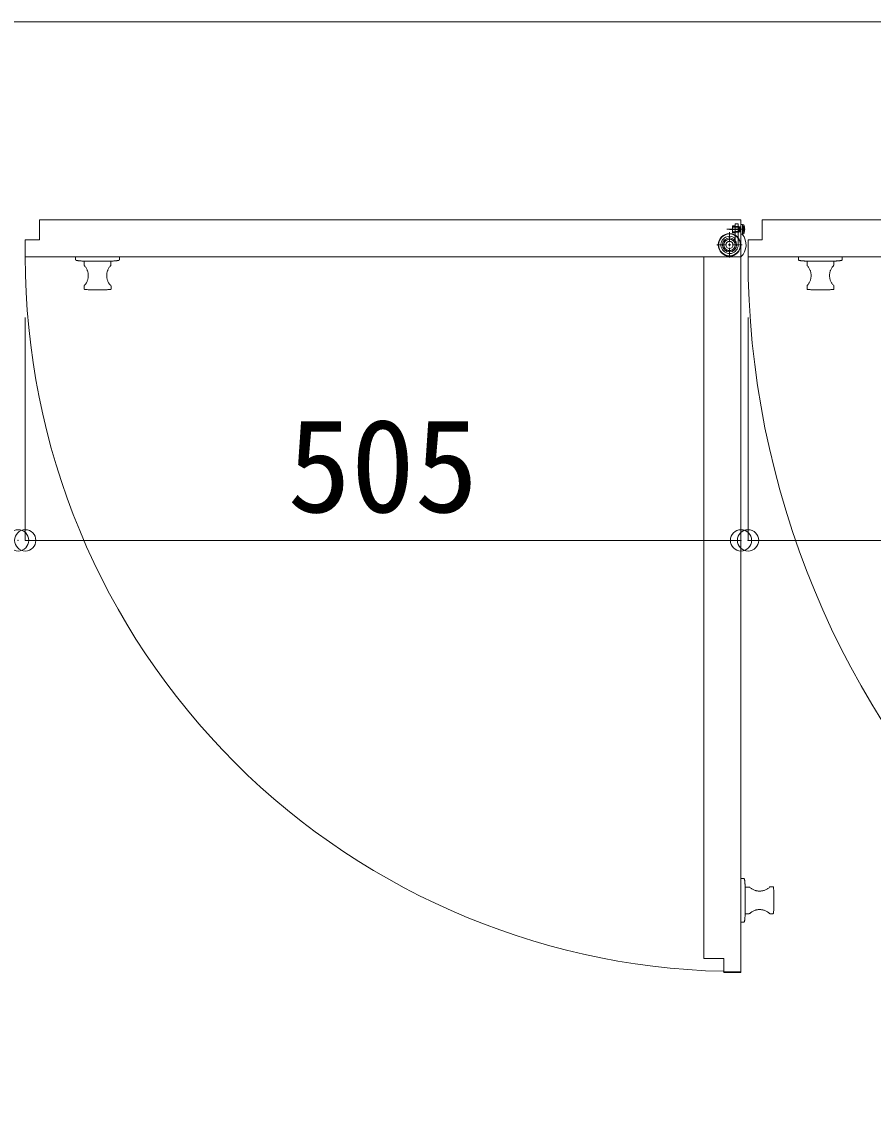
# Model space of a CAD drawing. Units: millimetres at full size, sheet at 1:30; details may follow other scales. Extents: x -6149 to 5151, y -9003 to 3076.
# Drawn here: x 2691 to 3292, y -4968 to -4203 of the extents above; entities that cross this region are included whole.
import ezdxf
from ezdxf.enums import TextEntityAlignment as Align

# ---------------------------------------------------------------- set-up
doc = ezdxf.new("R2010")
doc.units = ezdxf.units.MM
doc.header["$LTSCALE"] = 30
doc.header["$PDMODE"] = 32
doc.header["$PDSIZE"] = 15
for name, pattern in [('CHAIN1', [8, 5, -1, 1, -1]), ('DASHED3', [4, 3, -1]), ('DOUBLE_CHAIN1', [8.8, 5, -1, 0.6, -0.6, 0.6, -1])]:
    doc.linetypes.add(name, pattern=pattern)
for name, color, linetype, lineweight in [('0-0', 7, 'DOUBLE_CHAIN1', 9), ('0-3', 7, 'DOUBLE_CHAIN1', 9), ('0-8', 7, 'Continuous', 9), ('8-3', 7, 'Continuous', 9)]:
    doc.layers.add(name, color=color, linetype=linetype, lineweight=lineweight)
doc.styles.add('ＭＳ ゴシック', font='')
doc.styles.get('ＭＳ ゴシック').set_extended_font_data('MS Gothic')

msp = doc.modelspace()

# ---------------------------------------------------------------- linework, layer by layer
at = {"layer": '0-0', "linetype": 'Continuous'}
for q in [(5150.65, -4202.83), (4913.01, -4202.83), (5150.65, -4202.83)]:
    msp.add_line((1950.65, -4202.83), q, dxfattribs=at)
at = {"layer": '0-3', "linetype": 'Continuous'}
msp.add_line((1950.65, -4202.83), (4913.01, -4202.83), dxfattribs=at)
at = {"layer": '0-3', "color": 3, "linetype": 'Continuous'}
for p, q in [((2703.15, -4356.83), (2703.15, -4342.53)), ((3198.15, -4342.53), (2703.15, -4342.53)), ((3192.15, -4346.93), (3194.15, -4346.93)), ((3192.15, -4346.93), (3192.15, -4351.93)), ((3194.15, -4345.43), (3194.15, -4347.43)), ((3196.15, -4345.43), (3194.15, -4345.43)), ((3196.15, -4347.43), (3196.15, -4345.43)), ((3198.15, -4368.83), (3198.15, -4342.53)), ((3198.15, -4352.83), (3198.15, -4345.83)), ((3200.41, -4351.79), (3200.41, -4346.86)), ((3213.15, -4356.83), (3213.15, -4342.53)), ((3818.15, -4342.53), (3213.15, -4342.53)), ((3194.15, -4351.93), (3192.15, -4351.93)), ((3194.15, -4351.33), (3194.15, -4347.33)), ((3194.15, -4347.43), (3194.15, -4360.33)), ((3194.15, -4347.76), (3196.75, -4347.76)), ((3194.15, -4350.9), (3196.75, -4350.9)), ((3194.15, -4351.33), (3196.75, -4351.33)), ((3196.15, -4347.43), (3196.15, -4360.33)), ((3197.45, -4347.54), (3196.75, -4347.76)), ((3197.45, -4351.11), (3196.75, -4350.9)), ((3196.75, -4351.33), (3197.45, -4351.11)), ((3197.95, -4347.54), (3197.45, -4347.54)), ((3198.15, -4352.83), (3199.27, -4352.73)), ((3200.49, -4347.23), (3200.5, -4347.23)), ((3200.49, -4348.86), (3200.66, -4348.86)), ((3200.66, -4349.79), (3200.49, -4349.79)), ((3200.5, -4351.43), (3200.49, -4351.43)), ((2693.15, -4356.83), (2703.15, -4356.83)), ((2693.15, -4368.83), (2693.15, -4356.83)), ((3192.67, -4357.17), (3193.95, -4355.64)), ((3203.15, -4356.83), (3213.15, -4356.83)), ((3203.15, -4368.83), (3203.15, -4356.83)), ((3198.15, -4368.83), (2693.15, -4368.83)), ((3198.15, -4368.83), (3171.85, -4368.83)), ((3171.85, -4368.83), (3171.85, -4863.83)), ((3198, -4368.83), (3198.31, -4368.83)), ((3198.15, -4368.67), (3198.15, -4368.98)), ((3198.15, -4368.83), (3198.15, -4873.83)), ((3818.15, -4368.83), (3203.15, -4368.83)), ((3186.15, -4863.83), (3171.85, -4863.83)), ((3186.15, -4873.83), (3186.15, -4863.83)), ((3198.15, -4873.83), (3186.15, -4873.83))]:
    msp.add_line(p, q, dxfattribs=at)
at = {"layer": '0-3', "color": 3, "linetype": 'CHAIN1'}
for p, q in [((3188.18, -4349.33), (3199.2, -4349.33)), ((3190.05, -4358.33), (3190.05, -4351.33)), ((3190.05, -4358.33), (3190.05, -4353.23)), ((3190.15, -4349.43), (3198.15, -4349.43)), ((3201.08, -4349.33), (3193.82, -4349.33)), ((3188.05, -4360.33), (3181.05, -4360.33)), ((3188.05, -4360.33), (3182.95, -4360.33)), ((3190.05, -4360.33), (3189.05, -4360.33)), ((3190.05, -4360.33), (3189.05, -4360.33)), ((3190.05, -4360.33), (3190.05, -4359.33)), ((3190.05, -4360.33), (3190.05, -4359.33)), ((3190.05, -4360.33), (3190.05, -4361.33)), ((3190.05, -4360.33), (3191.05, -4360.33)), ((3190.05, -4360.33), (3190.05, -4361.33)), ((3190.05, -4360.33), (3191.05, -4360.33)), ((3190.05, -4362.33), (3190.05, -4367.43)), ((3190.05, -4362.33), (3190.05, -4369.33)), ((3192.05, -4360.33), (3197.15, -4360.33)), ((3192.05, -4360.33), (3199.05, -4360.33))]:
    msp.add_line(p, q, dxfattribs=at)
at = {"layer": '0-3', "color": 3, "linetype": 'DASHED3'}
for p, q in [((3192.15, -4347.43), (3196.15, -4347.43)), ((3192.15, -4347.78), (3196.15, -4347.78)), ((3196.15, -4351.08), (3192.15, -4351.08)), ((3196.15, -4351.43), (3192.15, -4351.43)), ((3199.45, -4347.23), (3200.49, -4347.23)), ((3199.45, -4351.43), (3199.45, -4347.23)), ((3199.45, -4348.16), (3200.66, -4348.16)), ((3199.45, -4348.86), (3200.49, -4348.86)), ((3199.45, -4349.79), (3200.49, -4349.79)), ((3199.45, -4350.49), (3200.66, -4350.49)), ((3199.45, -4351.43), (3200.49, -4351.43))]:
    msp.add_line(p, q, dxfattribs=at)
at = {"layer": '0-3', "color": 4}
for p, q in [((2728.65, -4368.83), (2759.65, -4368.83)), ((2728.65, -4370.39), (2728.65, -4368.83)), ((2759.65, -4370.39), (2759.65, -4368.83)), ((3238.65, -4368.83), (3269.65, -4368.83)), ((3238.65, -4370.39), (3238.65, -4368.83)), ((3269.65, -4370.39), (3269.65, -4368.83)), ((2734.6, -4371.83), (2753.7, -4371.83)), ((2734.75, -4374.65), (2734.75, -4371.83)), ((2753.55, -4374.65), (2753.55, -4371.83)), ((3244.6, -4371.83), (3263.7, -4371.83)), ((3244.75, -4374.65), (3244.75, -4371.83)), ((3263.55, -4374.65), (3263.55, -4371.83)), ((2734.75, -4389.34), (2734.75, -4391.33)), ((2753.7, -4389.34), (2753.7, -4391.33)), ((3244.75, -4389.34), (3244.75, -4391.33)), ((3263.7, -4389.34), (3263.7, -4391.33)), ((3198.15, -4838.33), (3198.15, -4807.33)), ((3199.72, -4807.33), (3198.15, -4807.33)), ((3201.15, -4832.38), (3201.15, -4813.28)), ((3203.97, -4813.43), (3201.15, -4813.43)), ((3218.66, -4813.28), (3220.65, -4813.28)), ((3203.97, -4832.23), (3201.15, -4832.23)), ((3218.66, -4832.23), (3220.65, -4832.23)), ((3199.72, -4838.33), (3198.15, -4838.33))]:
    msp.add_line(p, q, dxfattribs=at)
at = {"layer": '0-3', "color": 3, "linetype": 'Continuous'}
for points in [[(3199.27, -4352.73), (3199.27, -4345.92), (3198.15, -4345.83)], [(3196.75, -4351.33), (3196.75, -4347.33), (3194.15, -4347.33)], [(3197.45, -4351.11), (3197.45, -4347.54), (3196.75, -4347.33)], [(3197.45, -4351.11), (3197.95, -4351.11), (3197.95, -4347.54)], [(3200.66, -4348.16), (3200.68, -4348.28), (3200.69, -4348.39), (3200.7, -4348.5), (3200.7, -4348.59), (3200.7, -4348.68), (3200.7, -4348.75), (3200.69, -4348.8), (3200.68, -4348.84), (3200.67, -4348.85), (3200.66, -4348.86)], [(3200.66, -4349.79), (3200.68, -4349.8), (3200.69, -4349.83), (3200.7, -4349.88), (3200.7, -4349.94), (3200.7, -4350.02), (3200.7, -4350.12), (3200.69, -4350.22), (3200.68, -4350.33), (3200.67, -4350.41), (3200.66, -4350.49)]]:
    msp.add_lwpolyline(points, dxfattribs=at)
for radius in [8, 7.7, 5, 4, 2.5]:
    msp.add_circle((3190.05, -4360.33), radius, dxfattribs=at)
for centre, radius, start, end in [((3199.16, -4347.22), 1.3, 15.88085, 85), ((3191.75, -4349.33), 9, 13.4934, 15.88085), ((3190.05, -4360.33), 6.1, 50.25706, 0), ((3197.95, -4347.34), 0.2, 270, 0), ((3197.95, -4351.31), 0.2, 360, 90), ((3190.05, -4360.33), 11.74, 313.61972, 40.18434), ((3199.16, -4351.43), 1.3, 275, 344.11915), ((3191.75, -4349.33), 9, 344.11915, 346.5066), ((3191.75, -4349.33), 8.99, 7.45828, 13.51192), ((3191.75, -4349.33), 8.75, 356.94332, 3.05668), ((3191.75, -4349.33), 8.99, 346.48808, 352.54172), ((3190.05, -4360.33), 4.1, 50.25706, 0), ((3197.35, -4368.83), 504.2, 180, 270.09077), ((3197.55, -4368.23), 0.6, 270, 0), ((3817.35, -4368.83), 614.2, 180, 270.07463)]:
    msp.add_arc(centre, radius, start, end, dxfattribs=at)
at = {"layer": '0-3', "color": 4}
for centre, radius, start, end in [((2729.65, -4370.39), 1, 180, 264.01359), ((2744.15, -4232.15), 140, 264.01359, 266.08857), ((2735.25, -4374.65), 0.5, 180, 223.08896), ((2727.4, -4381.99), 10.25, 316.91104, 43.08896), ((2760.9, -4381.99), 10.25, 136.91104, 223.08896), ((2753.05, -4374.65), 0.5, 316.91104, 0), ((2744.15, -4232.15), 140, 273.91143, 275.98917), ((2758.65, -4370.39), 1, 275.98917, 0), ((3239.65, -4370.39), 1, 180, 264.01359), ((3254.15, -4232.15), 140, 264.01359, 266.08857), ((3245.25, -4374.65), 0.5, 180, 223.08896), ((3237.4, -4381.99), 10.25, 316.91104, 43.08896), ((3270.9, -4381.99), 10.25, 136.91104, 223.08896), ((3263.05, -4374.65), 0.5, 316.91104, 0), ((3254.15, -4232.15), 140, 273.91143, 275.98917), ((3268.65, -4370.39), 1, 275.98917, 0), ((2735.25, -4389.34), 0.5, 136.91104, 180), ((2735.25, -4391.33), 0.5, 180, 266.80127), ((2744.15, -4232.08), 160, 266.80127, 270.02626), ((2744.3, -4232.08), 160, 269.97374, 273.19873), ((2753.2, -4391.33), 0.5, 273.19873, 0), ((2753.2, -4389.34), 0.5, 0, 43.08896), ((3245.25, -4389.34), 0.5, 136.91104, 180), ((3245.25, -4391.33), 0.5, 180, 266.80127), ((3254.15, -4232.08), 160, 266.80127, 270.02626), ((3254.3, -4232.08), 160, 269.97374, 273.19873), ((3263.2, -4391.33), 0.5, 273.19873, 0), ((3263.2, -4389.34), 0.5, 0, 43.08896), ((3199.72, -4808.33), 1, 5.98917, 90), ((3061.48, -4822.83), 140, 3.91143, 5.98917), ((3203.97, -4813.93), 0.5, 46.91104, 90), ((3211.32, -4806.07), 10.25, 226.91104, 313.08896), ((3218.66, -4813.78), 0.5, 90, 133.08896), ((3220.65, -4813.78), 0.5, 3.19873, 90), ((3061.4, -4822.68), 160, 359.97374, 3.19873), ((3061.4, -4822.83), 160, 356.80127, 0.02626), ((3061.48, -4822.83), 140, 354.01359, 356.08857), ((3203.97, -4831.73), 0.5, 270, 313.08896), ((3211.32, -4839.58), 10.25, 46.91104, 133.08896), ((3218.66, -4831.73), 0.5, 226.91104, 270), ((3220.65, -4831.73), 0.5, 270, 356.80127), ((3199.72, -4837.33), 1, 270, 354.01359)]:
    msp.add_arc(centre, radius, start, end, dxfattribs=at)
at = {"layer": '0-8'}
for p, q in [((2693.15, -4568.83), (2693.15, -4411.54)), ((3198.15, -4568.83), (3198.15, -4411.54)), ((3203.15, -4568.83), (3203.15, -4411.54))]:
    msp.add_line(p, q, dxfattribs=at)
for p in [(2688.15, -4568.83), (2693.15, -4568.83), (3198.15, -4568.83), (3203.15, -4568.83)]:
    msp.add_point(p, dxfattribs=at)
at = {"layer": '8-3'}
for p, q in [((2693.15, -4568.83), (3198.15, -4568.83)), ((3203.15, -4568.83), (3818.15, -4568.83))]:
    msp.add_line(p, q, dxfattribs=at)

# ---------------------------------------------------------------- texts
at = {"layer": '0-8', "style": 'ＭＳ ゴシック'}
msp.add_text('505', height=65.98, dxfattribs=at).set_placement((2878.15, -4568.83), align=Align.BOTTOM_LEFT)

doc.saveas('drawing.dxf')
